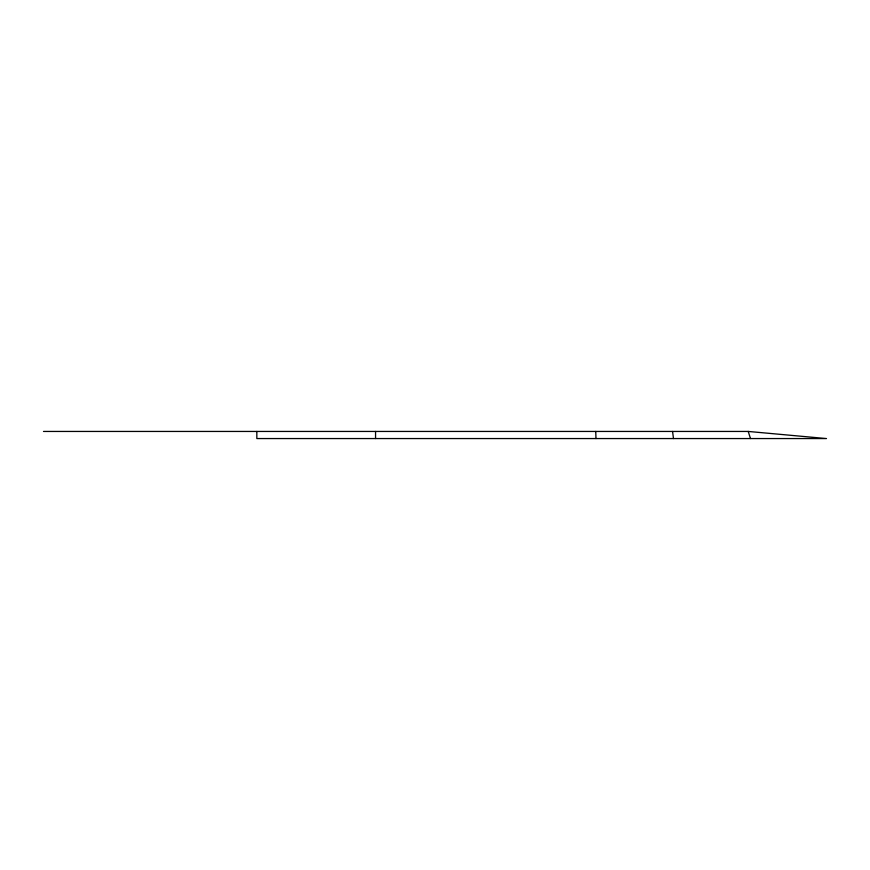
<?xml version="1.0" encoding="UTF-8"?>
<svg xmlns="http://www.w3.org/2000/svg" width="870" height="870" viewBox="0 0 870 870"><rect width="100%" height="100%" fill="white"/><g stroke="black" fill="none" stroke-linecap="round" stroke-linejoin="round"><path stroke-width="1.3" d="M43.5 431.444L748.211 431.444L826.5 438.556L256.835 438.556L256.835 431.444M748.211 431.444L750.495 438.556M672.564 431.444L673.489 438.556M595.743 431.444L595.983 438.556M375.557 431.444L375.557 438.556"/></g></svg>
